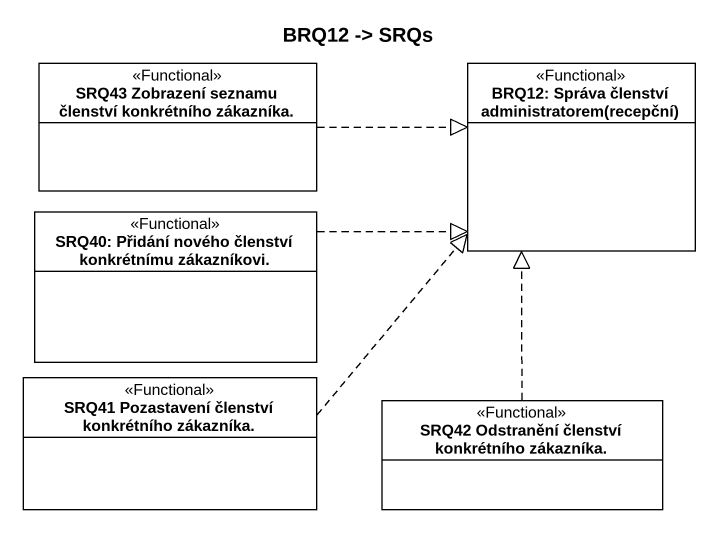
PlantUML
@startuml
title BRQ12 -> SRQs
hide circle
hide empty members
class "SRQ43 Zobrazení seznamu členství konkrétního zákazníka." as SRQ43_Zobrazení_seznamu <<Functional>>
class "BRQ12: Správa členství administratorem(recepční)" as BRQ12_Správa_členství <<Functional>>
class "SRQ40: Přidání nového členství konkrétnímu zákazníkovi." as SRQ40_Přidání_nového <<Functional>>
class "SRQ41 Pozastavení členství konkrétního zákazníka." as SRQ41_Pozastavení_členství <<Functional>>
class "SRQ42 Odstranění členství konkrétního zákazníka." as SRQ42_Odstranění_členství <<Functional>>
SRQ43_Zobrazení_seznamu .right.|> BRQ12_Správa_členství
SRQ40_Přidání_nového .right.|> BRQ12_Správa_členství
SRQ41_Pozastavení_členství .up.|> BRQ12_Správa_členství
SRQ42_Odstranění_členství .up.|> BRQ12_Správa_členství
@enduml
